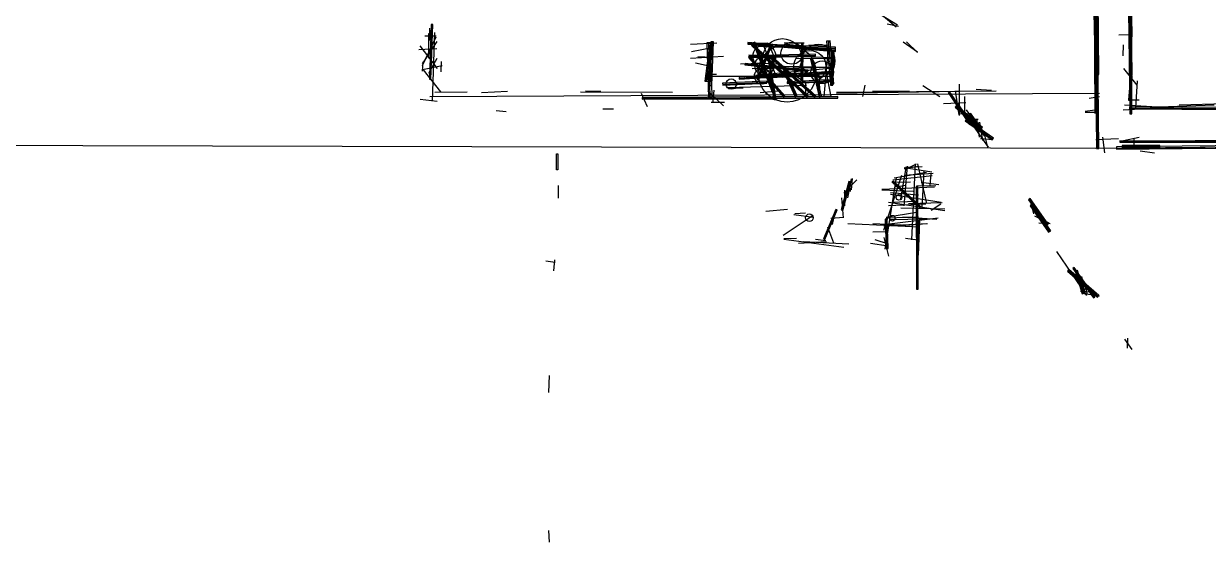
# Model space of a CAD drawing. Header units: metres. Extents: x 1 to 69.1, y -49.3 to -2.
# Drawn here: x 25.47 to 50.47, y -47.86 to -36.92 of the extents above; entities that cross this region are included whole.
import ezdxf

# ---------------------------------------------------------------- set-up
doc = ezdxf.new("R2010")
doc.units = ezdxf.units.M
for name, color, linetype in [('Circles', 1, 'Continuous'), ('Lines', 7, 'Continuous'), ('Rectangles', 5, 'Continuous'), ('Walls', 2, 'Continuous')]:
    doc.layers.add(name, color=color, linetype=linetype)

msp = doc.modelspace()

# ---------------------------------------------------------------- linework, layer by layer
at = {"layer": 'Circles'}
for centre, radius in [((41.48, -37.64), 0.41), ((41.1, -37.6), 0.24), ((41.58, -37.96), 0.61), ((41.68, -37.54), 0.23), ((42.06, -37.82), 0.34), ((42.24, -37.7), 0.35), ((41.1, -37.8), 0.2), ((42.32, -37.94), 0.24), ((41.06, -38.02), 0.17), ((40.4, -38.19), 0.11), ((43.94, -40.58), 0.06), ((42.05, -41.01), 0.08), ((43.8, -41.02), 0.06)]:
    msp.add_circle(centre, radius, dxfattribs=at)
at = {"layer": 'Lines'}
for p, q in [((48.13, -39.55), (48.01, -27.75)), ((48.13, -37.99), (48.05, -29.11)), ((48.84, -38.01), (48.74, -30.18)), ((48.85, -38.82), (48.87, -30.2)), ((48.75, -31.47), (48.84, -37.19)), ((48.08, -38.81), (48.04, -32.21)), ((48.12, -39.55), (47.99, -33.73)), ((48.04, -33.62), (48.12, -38.76)), ((43.25, -36.45), (43.88, -36.98)), ((43.24, -36.53), (43.91, -36.94)), ((48.8, -36.63), (48.83, -38.82)), ((34.05, -38.09), (34.09, -36.93)), ((43.69, -36.92), (43.93, -36.97)), ((33.89, -37.8), (34.18, -37.19)), ((33.94, -37.17), (34.18, -37.17)), ((34.04, -37.27), (34.04, -37.01)), ((34.1, -38.55), (34.15, -37.1)), ((48.58, -37.15), (48.82, -37.14)), ((33.81, -37.46), (34.19, -37.44)), ((33.83, -37.38), (34.2, -37.86)), ((33.89, -37.76), (34.2, -37.29)), ((39.54, -37.35), (40.1, -37.32)), ((39.56, -37.5), (40, -37.42)), ((39.88, -38.13), (39.98, -37.37)), ((39.96, -38.47), (39.93, -37.32)), ((39.96, -38.22), (40, -37.3)), ((40.75, -37.33), (42.6, -37.48)), ((40.77, -37.33), (41.17, -37.32)), ((40.84, -37.36), (42.01, -38.45)), ((40.88, -37.31), (41.29, -38.37)), ((40.96, -37.37), (42.6, -37.43)), ((40.96, -38.1), (41.23, -37.39)), ((41.07, -37.35), (41.34, -38.01)), ((41.18, -37.32), (41.37, -37.77)), ((41.52, -37.32), (41.94, -37.32)), ((41.89, -38.12), (41.9, -37.34)), ((42.04, -37.36), (42.47, -37.37)), ((42.36, -38.45), (42.47, -37.28)), ((42.53, -38.19), (42.45, -37.28)), ((44.03, -37.3), (44.33, -37.51)), ((44.33, -37.52), (44.1, -37.3)), ((48.67, -37.59), (48.68, -37.36)), ((33.89, -37.92), (33.9, -37.72)), ((34.02, -37.96), (34.2, -37.64)), ((34.28, -37.93), (34.29, -37.71)), ((39.54, -37.64), (40.24, -37.6)), ((39.7, -37.61), (40, -37.62)), ((40.77, -37.57), (42.56, -37.63)), ((40.77, -37.61), (42.18, -37.58)), ((41.52, -38.45), (40.78, -37.62)), ((41.2, -37.71), (41.33, -38.52)), ((41.25, -37.62), (42.17, -38.45)), ((41.78, -37.64), (42.56, -37.65)), ((42.28, -38.45), (42.1, -37.66)), ((42.52, -38.21), (42.55, -37.52)), ((48.15, -37.99), (48.13, -37.68)), ((48.8, -37.6), (48.81, -38.16)), ((33.89, -37.88), (34.3, -37.8)), ((33.9, -37.89), (34.27, -38.35)), ((39.65, -37.74), (40, -37.82)), ((39.87, -37.98), (40.09, -37.98)), ((40.57, -38.07), (42.56, -37.94)), ((40.6, -37.76), (41.04, -37.75)), ((40.69, -37.77), (42.02, -37.91)), ((40.84, -37.86), (42.56, -37.83)), ((40.91, -37.74), (41.38, -37.76)), ((40.91, -37.8), (42.43, -37.83)), ((40.91, -38), (42.56, -37.85)), ((40.91, -38.01), (42.56, -37.92)), ((41.52, -37.89), (41.77, -38.45)), ((42.25, -37.95), (42.26, -38.32)), ((42.4, -37.92), (42.5, -38.45)), ((48.68, -37.86), (48.96, -38.21)), ((39.87, -38.02), (42.55, -38.02)), ((40.22, -38.19), (41.15, -38.15)), ((40.34, -38.26), (41.99, -38.21)), ((40.72, -38.05), (42.23, -38)), ((41.58, -38.16), (42.5, -38.12)), ((41.97, -38.18), (41.97, -38.45)), ((42.24, -38.1), (42.51, -38.1)), ((43.18, -38.45), (43.23, -38.21)), ((44.44, -38.22), (44.8, -38.45)), ((45.22, -38.85), (45.22, -38.19)), ((48.8, -38.53), (48.84, -38.02)), ((48.8, -38.43), (48.84, -38.12)), ((48.94, -38.69), (48.97, -38.12)), ((34.04, -38.45), (48.17, -38.38)), ((34.15, -38.36), (34.83, -38.35)), ((35.13, -38.37), (35.68, -38.34)), ((37.22, -38.35), (39.16, -38.36)), ((37.33, -38.33), (37.65, -38.34)), ((38.5, -38.38), (38.63, -38.66)), ((38.52, -38.49), (42.65, -38.47)), ((39.91, -38.33), (40.24, -38.65)), ((40.02, -38.56), (40.04, -38.32)), ((40.34, -38.28), (40.65, -38.27)), ((41.01, -38.37), (41.4, -38.33)), ((41.29, -38.52), (41.3, -38.24)), ((42.62, -38.36), (45.99, -38.33)), ((42.62, -38.38), (45.65, -38.33)), ((43.38, -38.34), (44.16, -38.34)), ((44.99, -38.36), (45.44, -39.03)), ((45.83, -39.52), (45.01, -38.36)), ((45.21, -38.84), (45.13, -38.33)), ((45.33, -38.89), (45.33, -38.45)), ((45.57, -38.3), (45.89, -38.32)), ((47.95, -38.49), (48.17, -38.45)), ((33.84, -38.51), (34.2, -38.55)), ((37.69, -38.71), (37.92, -38.71)), ((39.52, -38.5), (41.33, -38.5)), ((39.98, -38.57), (40.26, -38.57)), ((44.88, -38.6), (45.35, -38.58)), ((45.14, -38.66), (45.69, -39.12)), ((45.36, -38.73), (45.64, -39.14)), ((47.87, -38.76), (48.07, -38.73)), ((48.67, -38.73), (49.74, -38.67)), ((48.7, -38.63), (49.74, -38.69)), ((48.8, -38.69), (64.28, -38.79)), ((48.81, -38.52), (49.01, -38.52)), ((49.24, -38.68), (50.59, -38.63)), ((49.85, -38.63), (50.83, -38.6)), ((35.44, -38.75), (35.65, -38.77)), ((45.2, -38.82), (45.45, -38.81)), ((45.35, -38.93), (45.61, -38.93)), ((45.35, -38.95), (45.92, -39.35)), ((45.37, -38.97), (45.65, -39.01)), ((45.44, -38.82), (45.75, -39.27)), ((45.45, -39.03), (45.46, -38.82)), ((45.64, -39.31), (45.58, -38.92)), ((47.87, -38.78), (48.12, -38.78)), ((45.64, -38.99), (45.7, -39.38)), ((45.72, -39.18), (45.81, -39.52)), ((45.66, -39.34), (45.92, -39.36)), ((48.09, -39.36), (48.57, -39.34)), ((48.09, -39.54), (65.04, -39.39)), ((48.28, -39.64), (48.24, -39.31)), ((48.6, -39.4), (56.21, -39.41)), ((48.68, -39.38), (49.01, -39.31)), ((48.9, -39.54), (48.9, -39.33)), ((50.19, -39.38), (50.64, -39.38)), ((36.74, -39.66), (36.74, -40)), ((48.53, -39.54), (51.3, -39.51)), ((48.65, -39.51), (49.44, -39.51)), ((49.03, -39.6), (49.33, -39.64)), ((43.98, -40.61), (44.09, -39.96)), ((44.05, -40.76), (44.12, -39.92)), ((44.05, -39.97), (44.35, -39.92)), ((44.05, -39.95), (44.63, -40.04)), ((44.07, -39.99), (44.31, -39.87)), ((44.08, -39.94), (44.43, -39.93)), ((44.21, -41.48), (44.29, -39.87)), ((44.33, -39.87), (44.52, -40.71)), ((42.78, -40.49), (43.05, -40.21)), ((42.86, -40.59), (42.94, -40.19)), ((42.94, -40.42), (42.96, -40.18)), ((43.62, -41.27), (44, -40.11)), ((43.65, -41.67), (43.89, -40.16)), ((43.81, -40.21), (44.64, -40.12)), ((43.84, -40.17), (44.52, -40.05)), ((44.06, -40.11), (44.66, -40.07)), ((44.43, -40.8), (44.47, -40.03)), ((44.6, -40.34), (44.62, -40.07)), ((36.75, -40.33), (36.75, -40.6)), ((42.74, -40.85), (42.9, -40.25)), ((42.8, -40.76), (42.8, -40.43)), ((42.89, -40.25), (42.91, -40.46)), ((43.58, -40.41), (44.69, -40.36)), ((43.58, -40.42), (44.24, -40.45)), ((43.76, -40.48), (44.35, -40.53)), ((43.79, -40.26), (44.18, -40.25)), ((43.81, -40.25), (44.39, -40.79)), ((43.86, -40.36), (44.09, -40.32)), ((44.32, -40.34), (44.72, -40.33)), ((44.33, -42.52), (44.32, -40.35)), ((44.41, -40.26), (44.78, -40.31)), ((42.73, -40.59), (42.76, -41.01)), ((43.72, -40.68), (44.91, -40.86)), ((43.72, -40.75), (44.51, -40.72)), ((43.76, -40.51), (44.83, -40.68)), ((43.79, -40.68), (44.28, -40.66)), ((44.14, -40.71), (44.85, -40.69)), ((44.62, -40.85), (44.82, -40.72)), ((46.69, -40.62), (47.07, -41.16)), ((46.7, -40.62), (46.78, -40.93)), ((41.13, -40.87), (41.59, -40.83)), ((41.5, -41.38), (42.11, -40.97)), ((41.72, -40.94), (42.14, -41)), ((41.74, -40.92), (41.97, -40.91)), ((42.36, -41.46), (42.62, -40.84)), ((42.54, -41.15), (42.6, -40.85)), ((43.67, -41), (44.31, -40.89)), ((43.98, -40.8), (44.91, -40.82)), ((47.12, -41.3), (46.73, -40.74)), ((46.8, -40.97), (47.1, -41.12)), ((42.43, -41.2), (42.56, -41.54)), ((42.5, -41.02), (42.78, -41)), ((42.86, -41.13), (44.37, -41.2)), ((43.39, -41.13), (43.99, -41.16)), ((43.62, -41.15), (44.77, -41.01)), ((43.62, -41.18), (44.54, -41.13)), ((43.67, -41.01), (44.35, -40.99)), ((43.67, -41.04), (43.69, -41.66)), ((43.76, -41.05), (44.49, -41.03)), ((43.91, -41.18), (44.52, -41.13)), ((44.02, -40.99), (44.74, -41.04)), ((44.33, -41.8), (44.36, -41.08)), ((46.89, -41.12), (47.13, -41.13)), ((41.51, -41.45), (41.78, -41.44)), ((41.51, -41.46), (42.78, -41.63)), ((42.18, -41.46), (42.4, -41.49)), ((43.39, -41.31), (43.71, -41.3)), ((43.43, -41.47), (43.71, -41.56)), ((43.62, -41.43), (43.72, -41.82)), ((44.08, -41.44), (44.34, -41.48)), ((41.82, -41.55), (42.41, -41.51)), ((41.92, -41.51), (42.88, -41.56)), ((43.34, -41.55), (43.71, -41.6)), ((47.9, -42.65), (47.27, -41.72)), ((36.49, -41.92), (36.69, -41.95)), ((36.66, -42.13), (36.68, -41.9)), ((47.51, -42.12), (48.14, -42.67)), ((48.06, -42.69), (47.62, -42.07)), ((47.83, -42.61), (47.68, -42.13)), ((47.87, -42.61), (47.8, -42.25)), ((47.85, -42.37), (47.9, -42.61)), ((47.77, -42.56), (48.08, -42.58)), ((47.78, -42.5), (48.04, -42.55)), ((47.85, -42.61), (48.17, -42.66)), ((48.7, -43.57), (48.85, -43.79)), ((48.76, -43.76), (48.77, -43.55)), ((36.55, -44.7), (36.57, -44.34)), ((36.57, -47.86), (36.55, -47.61))]:
    msp.add_line(p, q, dxfattribs=at)
at = {"layer": 'Rectangles'}
for points in [[(65.028, -39.588), (7.558, -39.442), (7.632, -10.232), (65.102, -10.378)], [(34.025, -37.64), (34.025, -37.12), (34.075, -37.12), (34.075, -37.64)], [(36.715, -40), (36.715, -39.66), (36.745, -39.66), (36.745, -40)]]:
    msp.add_lwpolyline(points, close=True, dxfattribs=at)
at = {"layer": 'Walls'}
for points in [[(48.154, -39.55), (48.034, -27.75), (47.986, -27.75), (48.106, -39.55)], [(48.157, -37.99), (48.077, -29.11), (48.023, -29.11), (48.103, -37.99)], [(48.858, -38.01), (48.758, -30.18), (48.722, -30.18), (48.822, -38.01)], [(48.73, -31.47), (48.82, -37.19), (48.86, -37.19), (48.77, -31.47)], [(48.022, -33.62), (48.102, -38.76), (48.138, -38.76), (48.058, -33.62)], [(48.781, -36.63), (48.811, -38.82), (48.849, -38.82), (48.819, -36.63)], [(34.066, -38.091), (34.106, -36.931), (34.074, -36.929), (34.034, -38.089)], [(39.918, -38.135), (40.018, -37.375), (39.942, -37.365), (39.842, -38.125)], [(40.001, -38.469), (39.971, -37.319), (39.889, -37.321), (39.919, -38.471)], [(39.99, -38.221), (40.03, -37.301), (39.97, -37.299), (39.93, -38.219)], [(40.748, -37.35), (42.598, -37.5), (42.602, -37.46), (40.752, -37.31)], [(40.826, -37.375), (41.996, -38.465), (42.024, -38.435), (40.854, -37.345)], [(40.863, -37.316), (41.273, -38.376), (41.307, -38.364), (40.897, -37.304)], [(40.976, -38.106), (41.246, -37.396), (41.214, -37.384), (40.944, -38.094)], [(40.959, -37.391), (42.599, -37.451), (42.601, -37.409), (40.961, -37.349)], [(41.909, -38.12), (41.919, -37.34), (41.881, -37.34), (41.871, -38.12)], [(42.568, -38.187), (42.488, -37.277), (42.412, -37.283), (42.492, -38.193)], [(41.533, -38.438), (40.793, -37.608), (40.767, -37.632), (41.507, -38.462)], [(40.77, -37.629), (42.18, -37.599), (42.18, -37.561), (40.77, -37.591)], [(41.184, -37.713), (41.314, -38.523), (41.346, -38.517), (41.216, -37.707)], [(41.237, -37.634), (42.157, -38.464), (42.183, -38.436), (41.263, -37.606)], [(42.306, -38.444), (42.126, -37.654), (42.074, -37.666), (42.254, -38.456)], [(42.544, -38.211), (42.574, -37.521), (42.526, -37.519), (42.496, -38.209)], [(40.571, -38.088), (42.561, -37.958), (42.559, -37.922), (40.569, -38.052)], [(40.688, -37.785), (42.018, -37.925), (42.022, -37.895), (40.692, -37.755)], [(40.721, -38.065), (42.231, -38.015), (42.229, -37.985), (40.719, -38.035)], [(41.498, -37.9), (41.748, -38.46), (41.792, -38.44), (41.542, -37.88)], [(40.221, -38.209), (41.151, -38.169), (41.149, -38.131), (40.219, -38.171)], [(41.581, -38.178), (42.501, -38.138), (42.499, -38.102), (41.579, -38.142)], [(48.818, -38.531), (48.858, -38.021), (48.822, -38.019), (48.782, -38.529)], [(38.52, -38.51), (42.65, -38.49), (42.65, -38.45), (38.52, -38.47)], [(44.975, -38.37), (45.425, -39.04), (45.455, -39.02), (45.005, -38.35)], [(45.127, -38.675), (45.677, -39.135), (45.703, -39.105), (45.153, -38.645)], [(48.8, -38.709), (64.28, -38.809), (64.28, -38.771), (48.8, -38.671)], [(45.339, -38.966), (45.909, -39.366), (45.931, -39.334), (45.361, -38.934)], [(45.424, -38.831), (45.734, -39.281), (45.766, -39.259), (45.456, -38.809)], [(48.53, -39.565), (51.3, -39.535), (51.3, -39.485), (48.53, -39.515)], [(48.6, -39.416), (56.21, -39.426), (56.21, -39.394), (48.6, -39.384)], [(48.65, -39.535), (49.44, -39.535), (49.44, -39.485), (48.65, -39.485)], [(42.759, -40.855), (42.919, -40.255), (42.881, -40.245), (42.721, -40.845)], [(43.799, -40.262), (44.379, -40.802), (44.401, -40.778), (43.821, -40.238)], [(44.347, -42.52), (44.337, -40.35), (44.303, -40.35), (44.313, -42.52)], [(46.671, -40.633), (47.051, -41.173), (47.089, -41.147), (46.709, -40.607)], [(47.143, -41.284), (46.753, -40.724), (46.707, -40.756), (47.097, -41.316)], [(42.374, -41.466), (42.634, -40.846), (42.606, -40.834), (42.346, -41.454)], [(43.649, -41.041), (43.669, -41.661), (43.711, -41.659), (43.691, -41.039)], [(44.35, -41.801), (44.38, -41.081), (44.34, -41.079), (44.31, -41.799)], [(47.496, -42.136), (48.126, -42.686), (48.154, -42.654), (47.524, -42.104)], [(48.074, -42.68), (47.634, -42.06), (47.606, -42.08), (48.046, -42.7)], [(47.853, -42.603), (47.703, -42.123), (47.657, -42.137), (47.807, -42.617)]]:
    msp.add_lwpolyline(points, close=True, dxfattribs=at)

doc.saveas('drawing.dxf')
